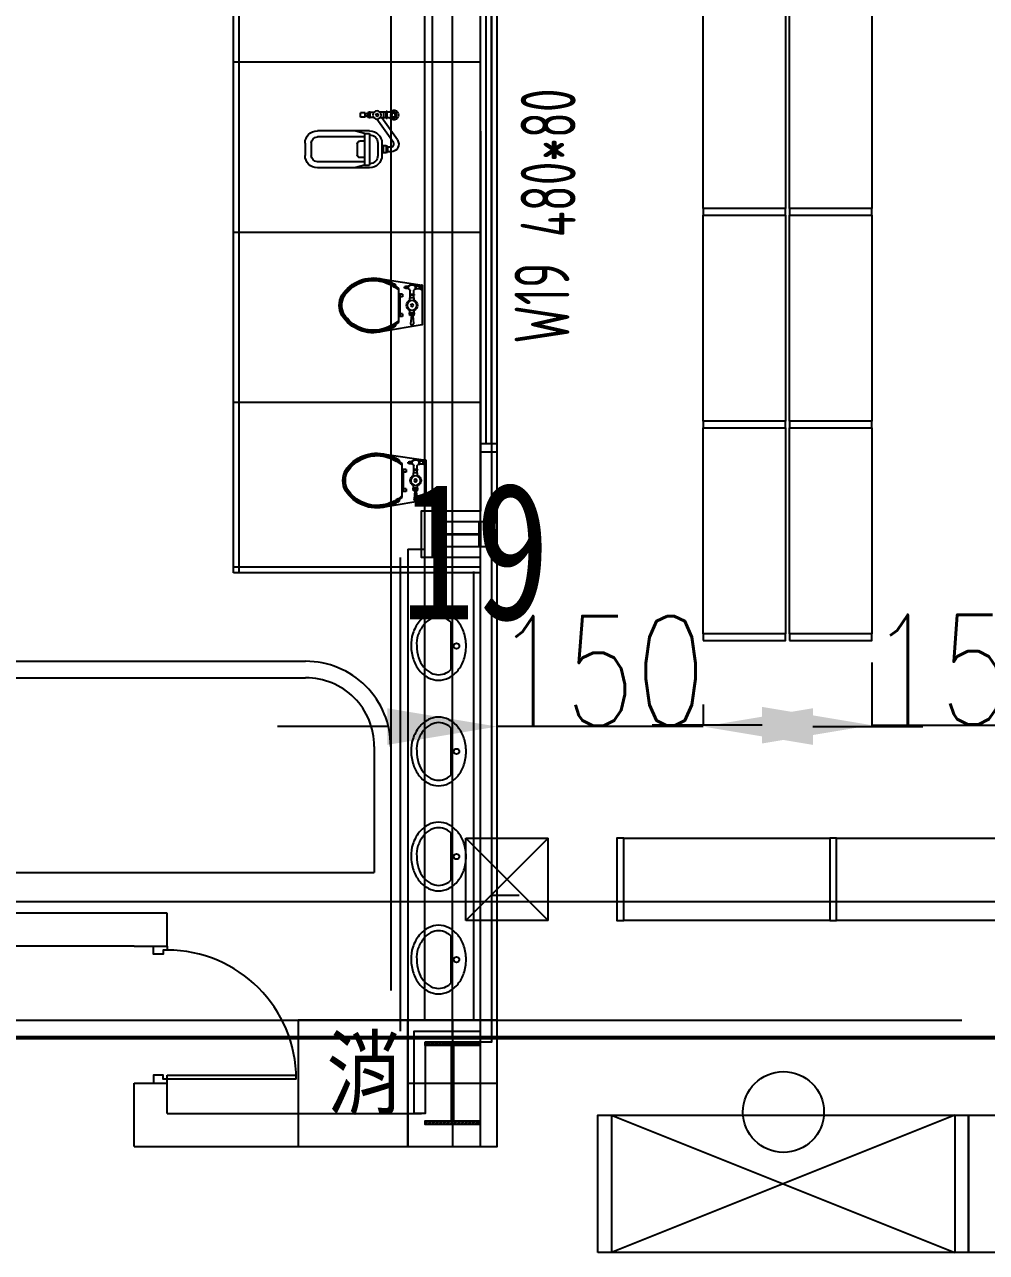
# Model space of a CAD drawing. Extents: x -40736 to 716455, y -65544 to 37405.
# Drawn here: x 353080 to 353780, y -33799 to -32904 of the extents above; entities that cross this region are included whole.
import ezdxf

# ---------------------------------------------------------------- set-up
doc = ezdxf.new("R2010")
doc.units = 0
doc.header["$LTSCALE"] = 600
doc.header["$MEASUREMENT"] = 0
doc.layers.get('0').update_dxf_attribs({"linetype": 'CONTINUOUS'})
doc.layers.get('DEFPOINTS').update_dxf_attribs({"linetype": 'CONTINUOUS'})
for name, color, linetype in [('0-PCS-B2', 7, 'CONTINUOUS'), ('1', 1, 'CONTINUOUS'), ('C2', 2, 'CONTINUOUS'), ('C3', 3, 'CONTINUOUS'), ('C6', 6, 'CONTINUOUS'), ('C7', 7, 'CONTINUOUS'), ('COLUMN', 1, 'CONTINUOUS'), ('DE-DOOR', 5, 'CONTINUOUS'), ('DOOR', 7, 'CONTINUOUS'), ('DTOILET', 4, 'CONTINUOUS'), ('F', 22, 'CONTINUOUS'), ('TOILET', 5, 'CONTINUOUS'), ('WALL', 2, 'CONTINUOUS'), ('WINDOW', 5, 'CONTINUOUS'), ('WINDOWP', 4, 'CONTINUOUS'), ('底圖', 253, 'CONTINUOUS'), ('消防箱', 121, 'CONTINUOUS')]:
    doc.layers.add(name, color=color, linetype=linetype)
doc.styles.add('asd', font='KAIU.TTF', dxfattribs={"width": 0.8})
doc.styles.add('CHINESET', font='ISOCP.SHX', dxfattribs={"width": 0.7, "bigfont": 'CHINESET.SHX'})
doc.styles.get("Standard").update_dxf_attribs({"font": 'txt.shx', "width": 0.75, "bigfont": 'chineset.shx'})
doc.dimstyles.new('a', dxfattribs={"dimtxt": 100, "dimasz": 100, "dimexe": 1.25, "dimexo": 20, "dimtad": 1, "dimdec": 0, "dimdsep": 46, "dimtxsty": 'Standard', "dimcen": 2.5, "dimclrd": 3, "dimclre": 3, "dimclrt": 1, "dimadec": 0, "dimazin": 0, "dimtfac": 1, "dimtdec": 0, "dimtmove": 0, "dimatfit": 3, "dimfxl": 1, "dimarcsym": 0})

# ---------------------------------------------------------------- blocks, each defined once
blk = doc.blocks.new('*X432')
at = {"layer": 'C6', "color": 0}
for p, q in [((11763.66, 29453.79), (11764.45, 29454.57)), ((11763.66, 29452.9), (11765.34, 29454.57)), ((11764.6, 29452.07), (11767.1, 29454.57)), ((11765.49, 29452.07), (11767.99, 29454.57)), ((11767.25, 29452.07), (11769.75, 29454.57)), ((11768.14, 29452.07), (11770.64, 29454.57)), ((11769.91, 29452.07), (11772.41, 29454.57)), ((11770.79, 29452.07), (11773.29, 29454.57)), ((11772.56, 29452.07), (11775.06, 29454.57)), ((11773.44, 29452.07), (11775.94, 29454.57)), ((11775.21, 29452.07), (11777.71, 29454.57)), ((11776.09, 29452.07), (11778.59, 29454.57)), ((11777.86, 29452.07), (11780.36, 29454.57)), ((11778.75, 29452.07), (11781.25, 29454.57)), ((11780.51, 29452.07), (11783.01, 29454.57)), ((11781.4, 29452.07), (11783.9, 29454.57)), ((11782.86, 29451.77), (11785.66, 29454.57)), ((11782.86, 29450.89), (11786.55, 29454.57)), ((11782.86, 29449.12), (11784.46, 29450.72)), ((11782.86, 29448.24), (11784.46, 29449.84)), ((11782.86, 29446.47), (11784.46, 29448.07)), ((11782.86, 29445.59), (11784.46, 29447.19)), ((11785.82, 29452.07), (11788.32, 29454.57)), ((11786.7, 29452.07), (11789.2, 29454.57)), ((11788.47, 29452.07), (11790.97, 29454.57)), ((11789.35, 29452.07), (11791.85, 29454.57)), ((11791.12, 29452.07), (11793.62, 29454.57)), ((11792, 29452.07), (11794.5, 29454.57)), ((11793.77, 29452.07), (11796.27, 29454.57)), ((11794.66, 29452.07), (11797.16, 29454.57)), ((11796.42, 29452.07), (11798.92, 29454.57)), ((11797.31, 29452.07), (11799.81, 29454.57)), ((11799.07, 29452.07), (11801.57, 29454.57)), ((11799.96, 29452.07), (11802.46, 29454.57)), ((11801.73, 29452.07), (11803.66, 29454.01)), ((11802.61, 29452.07), (11803.66, 29453.13)), ((11782.86, 29443.82), (11784.46, 29445.42)), ((11782.86, 29442.93), (11784.46, 29444.53)), ((11782.86, 29441.17), (11784.46, 29442.77)), ((11782.86, 29440.28), (11784.46, 29441.88)), ((11782.86, 29438.51), (11784.46, 29440.11)), ((11782.86, 29437.63), (11784.46, 29439.23)), ((11782.86, 29435.86), (11784.46, 29437.46)), ((11782.86, 29434.98), (11784.46, 29436.58)), ((11782.86, 29433.21), (11784.46, 29434.81)), ((11782.86, 29432.33), (11784.46, 29433.93)), ((11782.86, 29430.56), (11784.46, 29432.16)), ((11782.86, 29429.68), (11784.46, 29431.28)), ((11782.86, 29427.91), (11784.46, 29429.51)), ((11782.86, 29427.02), (11784.46, 29428.62)), ((11782.86, 29425.26), (11784.46, 29426.86)), ((11782.86, 29424.37), (11784.46, 29425.97)), ((11782.86, 29422.6), (11784.46, 29424.2)), ((11782.86, 29421.72), (11784.46, 29423.32)), ((11782.86, 29419.95), (11784.46, 29421.55)), ((11782.86, 29419.07), (11784.46, 29420.67)), ((11782.86, 29417.3), (11784.46, 29418.9)), ((11782.86, 29416.42), (11784.46, 29418.02)), ((11782.86, 29414.65), (11784.46, 29416.25)), ((11782.86, 29413.77), (11784.46, 29415.37)), ((11782.86, 29412), (11784.46, 29413.6)), ((11782.86, 29411.11), (11784.46, 29412.71)), ((11782.86, 29409.35), (11784.46, 29410.95)), ((11782.86, 29408.46), (11784.46, 29410.06)), ((11782.86, 29406.69), (11784.46, 29408.29)), ((11782.86, 29405.81), (11784.46, 29407.41)), ((11782.86, 29404.04), (11784.46, 29405.64)), ((11782.86, 29403.16), (11784.46, 29404.76)), ((11782.86, 29401.39), (11784.46, 29402.99)), ((11782.86, 29400.51), (11784.46, 29402.11)), ((11763.66, 29395.45), (11765.29, 29397.07)), ((11763.67, 29394.57), (11766.17, 29397.07)), ((11765.44, 29394.57), (11767.94, 29397.07)), ((11766.32, 29394.57), (11768.82, 29397.07)), ((11768.09, 29394.57), (11770.59, 29397.07)), ((11768.97, 29394.57), (11771.47, 29397.07)), ((11770.74, 29394.57), (11773.24, 29397.07)), ((11771.63, 29394.57), (11774.13, 29397.07)), ((11773.39, 29394.57), (11775.89, 29397.07)), ((11774.28, 29394.57), (11776.78, 29397.07)), ((11776.05, 29394.57), (11778.55, 29397.07)), ((11776.93, 29394.57), (11779.43, 29397.07)), ((11778.7, 29394.57), (11781.2, 29397.07)), ((11779.58, 29394.57), (11782.08, 29397.07)), ((11781.35, 29394.57), (11784.46, 29397.69)), ((11782.23, 29394.57), (11784.73, 29397.07)), ((11782.86, 29398.74), (11784.46, 29400.34)), ((11782.86, 29397.86), (11784.46, 29399.46)), ((11784, 29394.57), (11786.5, 29397.07)), ((11784.88, 29394.57), (11787.38, 29397.07)), ((11786.65, 29394.57), (11789.15, 29397.07)), ((11787.54, 29394.57), (11790.04, 29397.07)), ((11789.3, 29394.57), (11791.8, 29397.07)), ((11790.19, 29394.57), (11792.69, 29397.07)), ((11791.96, 29394.57), (11794.46, 29397.07)), ((11792.84, 29394.57), (11795.34, 29397.07)), ((11794.61, 29394.57), (11797.11, 29397.07)), ((11795.49, 29394.57), (11797.99, 29397.07)), ((11797.26, 29394.57), (11799.76, 29397.07)), ((11798.14, 29394.57), (11800.64, 29397.07)), ((11799.91, 29394.57), (11802.41, 29397.07)), ((11800.79, 29394.57), (11803.29, 29397.07)), ((11802.56, 29394.57), (11803.66, 29395.67)), ((11803.45, 29394.57), (11803.66, 29394.79))]:
    blk.add_line(p, q, dxfattribs=at)
blk = doc.blocks.new('*X434')
at = {"layer": 'C6', "color": 0}
for p, q in [((11763.66, 29453.79), (11764.45, 29454.57)), ((11763.66, 29452.9), (11765.34, 29454.57)), ((11764.6, 29452.07), (11767.1, 29454.57)), ((11765.49, 29452.07), (11767.99, 29454.57)), ((11767.25, 29452.07), (11769.75, 29454.57)), ((11768.14, 29452.07), (11770.64, 29454.57)), ((11769.91, 29452.07), (11772.41, 29454.57)), ((11770.79, 29452.07), (11773.29, 29454.57)), ((11772.56, 29452.07), (11775.06, 29454.57)), ((11773.44, 29452.07), (11775.94, 29454.57)), ((11775.21, 29452.07), (11777.71, 29454.57)), ((11776.09, 29452.07), (11778.59, 29454.57)), ((11777.86, 29452.07), (11780.36, 29454.57)), ((11778.75, 29452.07), (11781.25, 29454.57)), ((11780.51, 29452.07), (11783.01, 29454.57)), ((11781.4, 29452.07), (11783.9, 29454.57)), ((11782.86, 29451.77), (11785.66, 29454.57)), ((11782.86, 29450.89), (11786.55, 29454.57)), ((11782.86, 29449.12), (11784.46, 29450.72)), ((11782.86, 29448.24), (11784.46, 29449.84)), ((11782.86, 29446.47), (11784.46, 29448.07)), ((11782.86, 29445.59), (11784.46, 29447.19)), ((11785.82, 29452.07), (11788.32, 29454.57)), ((11786.7, 29452.07), (11789.2, 29454.57)), ((11788.47, 29452.07), (11790.97, 29454.57)), ((11789.35, 29452.07), (11791.85, 29454.57)), ((11791.12, 29452.07), (11793.62, 29454.57)), ((11792, 29452.07), (11794.5, 29454.57)), ((11793.77, 29452.07), (11796.27, 29454.57)), ((11794.66, 29452.07), (11797.16, 29454.57)), ((11796.42, 29452.07), (11798.92, 29454.57)), ((11797.31, 29452.07), (11799.81, 29454.57)), ((11799.07, 29452.07), (11801.57, 29454.57)), ((11799.96, 29452.07), (11802.46, 29454.57)), ((11801.73, 29452.07), (11803.66, 29454.01)), ((11802.61, 29452.07), (11803.66, 29453.13)), ((11782.86, 29443.82), (11784.46, 29445.42)), ((11782.86, 29442.93), (11784.46, 29444.53)), ((11782.86, 29441.17), (11784.46, 29442.77)), ((11782.86, 29440.28), (11784.46, 29441.88)), ((11782.86, 29438.51), (11784.46, 29440.11)), ((11782.86, 29437.63), (11784.46, 29439.23)), ((11782.86, 29435.86), (11784.46, 29437.46)), ((11782.86, 29434.98), (11784.46, 29436.58)), ((11782.86, 29433.21), (11784.46, 29434.81)), ((11782.86, 29432.33), (11784.46, 29433.93)), ((11782.86, 29430.56), (11784.46, 29432.16)), ((11782.86, 29429.68), (11784.46, 29431.28)), ((11782.86, 29427.91), (11784.46, 29429.51)), ((11782.86, 29427.02), (11784.46, 29428.62)), ((11782.86, 29425.26), (11784.46, 29426.86)), ((11782.86, 29424.37), (11784.46, 29425.97)), ((11782.86, 29422.6), (11784.46, 29424.2)), ((11782.86, 29421.72), (11784.46, 29423.32)), ((11782.86, 29419.95), (11784.46, 29421.55)), ((11782.86, 29419.07), (11784.46, 29420.67)), ((11782.86, 29417.3), (11784.46, 29418.9)), ((11782.86, 29416.42), (11784.46, 29418.02)), ((11782.86, 29414.65), (11784.46, 29416.25)), ((11782.86, 29413.77), (11784.46, 29415.37)), ((11782.86, 29412), (11784.46, 29413.6)), ((11782.86, 29411.11), (11784.46, 29412.71)), ((11782.86, 29409.35), (11784.46, 29410.95)), ((11782.86, 29408.46), (11784.46, 29410.06)), ((11782.86, 29406.69), (11784.46, 29408.29)), ((11782.86, 29405.81), (11784.46, 29407.41)), ((11782.86, 29404.04), (11784.46, 29405.64)), ((11782.86, 29403.16), (11784.46, 29404.76)), ((11782.86, 29401.39), (11784.46, 29402.99)), ((11782.86, 29400.51), (11784.46, 29402.11)), ((11763.66, 29395.45), (11765.29, 29397.07)), ((11763.67, 29394.57), (11766.17, 29397.07)), ((11765.44, 29394.57), (11767.94, 29397.07)), ((11766.32, 29394.57), (11768.82, 29397.07)), ((11768.09, 29394.57), (11770.59, 29397.07)), ((11768.97, 29394.57), (11771.47, 29397.07)), ((11770.74, 29394.57), (11773.24, 29397.07)), ((11771.63, 29394.57), (11774.13, 29397.07)), ((11773.39, 29394.57), (11775.89, 29397.07)), ((11774.28, 29394.57), (11776.78, 29397.07)), ((11776.05, 29394.57), (11778.55, 29397.07)), ((11776.93, 29394.57), (11779.43, 29397.07)), ((11778.7, 29394.57), (11781.2, 29397.07)), ((11779.58, 29394.57), (11782.08, 29397.07)), ((11781.35, 29394.57), (11784.46, 29397.69)), ((11782.23, 29394.57), (11784.73, 29397.07)), ((11782.86, 29398.74), (11784.46, 29400.34)), ((11782.86, 29397.86), (11784.46, 29399.46)), ((11784, 29394.57), (11786.5, 29397.07)), ((11784.88, 29394.57), (11787.38, 29397.07)), ((11786.65, 29394.57), (11789.15, 29397.07)), ((11787.54, 29394.57), (11790.04, 29397.07)), ((11789.3, 29394.57), (11791.8, 29397.07)), ((11790.19, 29394.57), (11792.69, 29397.07)), ((11791.96, 29394.57), (11794.46, 29397.07)), ((11792.84, 29394.57), (11795.34, 29397.07)), ((11794.61, 29394.57), (11797.11, 29397.07)), ((11795.49, 29394.57), (11797.99, 29397.07)), ((11797.26, 29394.57), (11799.76, 29397.07)), ((11798.14, 29394.57), (11800.64, 29397.07)), ((11799.91, 29394.57), (11802.41, 29397.07)), ((11800.79, 29394.57), (11803.29, 29397.07)), ((11802.56, 29394.57), (11803.66, 29395.67)), ((11803.45, 29394.57), (11803.66, 29394.79))]:
    blk.add_line(p, q, dxfattribs=at)
blk = doc.blocks.new('*U436')
at = {"layer": 'DE-DOOR', "linetype": 'Continuous'}
for points in [[(-50, 12), (-47, 12), (-47, 9), (-44, 9), (-44, 2), (-50, 2)], [(50, 12), (47, 12), (47, 9), (44, 9), (44, 2), (50, 2)]]:
    blk.add_lwpolyline(points, close=True, dxfattribs=at)
at = {"layer": 'DOOR', "linetype": 'Continuous'}
for p, q in [((44, 12), (44, 106)), ((47, 106), (47, 12)), ((47, 12), (44, 12))]:
    blk.add_line(p, q, dxfattribs=at)
blk.add_arc((47, 12), 94, 90, 180, dxfattribs=at)
at = {"layer": 'WALL', "linetype": 'Continuous'}
for p, q in [((-50, -12), (-50, 12)), ((50, -12), (50, 12))]:
    blk.add_line(p, q, dxfattribs=at)
blk = doc.blocks.new('T004-A', base_point=(2152.11, 2934.19))
at = {"layer": 'DTOILET'}
for p, q in [((2160.31, 2925.19), (2164.27, 2925.19)), ((2160.31, 2921.19), (2164.27, 2921.19)), ((2164.27, 2920.69), (2164.27, 2925.69)), ((2164.27, 2925.69), (2165.07, 2925.69)), ((2164.27, 2920.69), (2165.07, 2920.69)), ((2165.07, 2920.69), (2165.07, 2925.69)), ((2165.07, 2925.19), (2169.44, 2925.19)), ((2165.07, 2921.19), (2169.44, 2921.19)), ((2166.67, 2921.19), (2166.67, 2925.19)), ((2174.11, 2924.94), (2176.67, 2924.94)), ((2174.11, 2921.44), (2176.67, 2921.44)), ((2176.67, 2921.19), (2176.67, 2925.19)), ((2176.67, 2925.19), (2177.47, 2925.19)), ((2176.67, 2921.19), (2177.47, 2921.19)), ((2177.47, 2921.19), (2177.47, 2925.19)), ((2177.47, 2924.94), (2178.27, 2924.94)), ((2177.47, 2921.44), (2178.27, 2921.44)), ((2178.27, 2921.44), (2178.27, 2924.94)), ((2178.27, 2924.09), (2180.27, 2924.09)), ((2178.27, 2922.29), (2180.27, 2922.29)), ((2180.27, 2921.69), (2180.27, 2924.69)), ((2180.27, 2924.69), (2183.77, 2924.69)), ((2180.27, 2921.69), (2183.77, 2921.69)), ((2183.77, 2921.69), (2183.77, 2924.69)), ((2164.11, 2900.44), (2164.11, 2895.94)), ((2164.11, 2900.44), (2165.11, 2900.44)), ((2165.11, 2900.69), (2165.11, 2895.69)), ((2165.11, 2900.69), (2167.11, 2900.69)), ((2167.11, 2900.69), (2167.11, 2895.69)), ((2167.11, 2900.44), (2168.11, 2900.44)), ((2171.11, 2902.69), (2171.11, 2893.69)), ((2180.91, 2907.19), (2215.11, 2907.19)), ((2180.91, 2904.19), (2184.11, 2904.19)), ((2186.11, 2902.19), (2186.11, 2894.19)), ((2219.61, 2902.69), (2219.61, 2893.69)), ((2161.37, 2896.44), (2164.11, 2896.44)), ((2164.11, 2895.94), (2165.11, 2895.94)), ((2165.11, 2895.69), (2167.11, 2895.69)), ((2167.11, 2895.94), (2168.11, 2895.94)), ((2180.91, 2892.19), (2184.11, 2892.19)), ((2180.91, 2889.19), (2215.11, 2889.19))]:
    blk.add_line(p, q, dxfattribs=at)
blk.add_lwpolyline([(2156.87, 2905.09), (2168.14, 2921.19)], dxfattribs=at)
blk.add_lwpolyline([(2164.11, 2899.94), (2161.37, 2899.94, -0.606815), (2159.73, 2903.09), (2171.71, 2920.19)], format="xyb", dxfattribs=at)
for centre, radius in [((2171.67, 2923.19), 3), ((2159.67, 2923.19), 2.1), ((2159.67, 2923.19), 1.35), ((2171.67, 2923.19), 1)]:
    blk.add_circle(centre, radius, dxfattribs=at)
for centre, radius, start, end in [((2159.67, 2923.19), 3.6, 33.74899, 326.25101), ((2177.11, 2902.69), 6, 90, 180), ((2161.37, 2901.94), 5.5, 145, 270), ((2184.11, 2902.19), 2, 0, 90), ((2215.11, 2902.69), 4.5, 0, 90), ((2177.11, 2893.69), 6, 180, 270), ((2184.11, 2894.19), 2, 270, 0), ((2215.11, 2893.69), 4.5, 270, 0)]:
    blk.add_arc(centre, radius, start, end, dxfattribs=at)
at = {"layer": 'TOILET'}
for p, q in [((2177.11, 2911.69), (2215.11, 2911.69)), ((2177.11, 2909.72), (2177.11, 2886.65)), ((2180.91, 2909.72), (2177.11, 2909.72)), ((2180.91, 2909.72), (2188.11, 2911.69)), ((2180.91, 2909.72), (2180.91, 2886.65)), ((2168.11, 2902.69), (2168.11, 2893.69)), ((2224.11, 2902.69), (2224.11, 2893.69)), ((2180.91, 2886.65), (2177.11, 2886.65)), ((2177.11, 2884.69), (2215.11, 2884.69)), ((2180.91, 2886.65), (2188.11, 2884.69))]:
    blk.add_line(p, q, dxfattribs=at)
for centre, start, end in [((2177.11, 2902.69), 90, 180), ((2215.11, 2902.69), 0, 90), ((2177.11, 2893.69), 180, 270), ((2215.11, 2893.69), 270, 0)]:
    blk.add_arc(centre, 9, start, end, dxfattribs=at)
blk = doc.blocks.new('T006-A', base_point=(2426.92, 2284.86))
at = {"layer": 'DTOILET', "linetype": 'Continuous'}
for p in [(2426.92, 2313.87), (2428.92, 2313.12)]:
    blk.add_line(p, (2427.42, 2313.87), dxfattribs=at)
at = {"layer": 'DTOILET'}
for p, q in [((2426.92, 2310.37), (2427.42, 2310.37)), ((2427.42, 2310.37), (2427.42, 2313.87)), ((2427.42, 2310.37), (2428.92, 2311.12)), ((2428.92, 2311.12), (2428.92, 2313.12)), ((2428.92, 2313.12), (2431.42, 2313.12)), ((2428.92, 2311.12), (2431.42, 2311.12)), ((2431.42, 2310.87), (2431.42, 2313.37)), ((2431.42, 2313.37), (2431.92, 2313.37)), ((2431.42, 2310.87), (2431.92, 2310.87)), ((2431.92, 2310.87), (2431.92, 2313.37)), ((2433.17, 2307.12), (2433.17, 2310.01)), ((2435.67, 2307.12), (2435.67, 2310.01)), ((2436.92, 2311.12), (2436.92, 2313.12)), ((2436.92, 2313.12), (2437.17, 2313.12)), ((2436.92, 2311.12), (2437.17, 2311.12)), ((2437.17, 2311.12), (2437.17, 2313.12)), ((2437.17, 2312.87), (2439.17, 2312.87)), ((2437.17, 2311.37), (2439.17, 2311.37)), ((2438.17, 2311.37), (2438.17, 2312.87)), ((2439.17, 2311.37), (2439.17, 2312.87)), ((2439.17, 2312.62), (2439.92, 2312.62)), ((2439.17, 2311.62), (2439.92, 2311.62)), ((2439.92, 2311.62), (2439.92, 2312.62)), ((2446.39, 2314.07), (2446.39, 2312.98)), ((2432.92, 2307.12), (2435.92, 2307.12)), ((2432.92, 2307.12), (2432.92, 2306.62)), ((2432.92, 2306.62), (2435.92, 2306.62)), ((2432.92, 2304.62), (2435.92, 2304.62)), ((2432.92, 2302.28), (2432.92, 2304.62)), ((2433.17, 2304.62), (2433.17, 2306.62)), ((2435.67, 2304.62), (2435.67, 2306.62)), ((2435.92, 2307.12), (2435.92, 2306.62)), ((2435.92, 2302.28), (2435.92, 2304.62)), ((2441.39, 2307.22), (2444.39, 2307.22)), ((2441.39, 2307.22), (2441.39, 2305.22)), ((2441.39, 2305.22), (2443.39, 2305.22)), ((2443.39, 2307.22), (2443.39, 2291.02)), ((2432.67, 2293.62), (2436.17, 2293.62)), ((2432.67, 2292.62), (2432.67, 2293.62)), ((2432.67, 2292.62), (2436.17, 2292.62)), ((2432.92, 2293.62), (2432.92, 2295.95)), ((2432.92, 2291.62), (2432.92, 2292.62)), ((2432.92, 2291.62), (2435.92, 2291.62)), ((2433.92, 2291.62), (2433.42, 2285.62)), ((2434.92, 2291.62), (2435.42, 2285.62)), ((2435.92, 2293.62), (2435.92, 2295.95)), ((2435.92, 2291.62), (2435.92, 2292.62)), ((2436.17, 2292.62), (2436.17, 2293.62)), ((2441.39, 2293.02), (2441.39, 2291.02)), ((2441.39, 2293.02), (2443.39, 2293.02)), ((2441.39, 2291.02), (2444.39, 2291.02)), ((2446.39, 2285.25), (2446.39, 2284.16))]:
    blk.add_line(p, q, dxfattribs=at)
at = {"layer": 'DTOILET', "linetype": 'Continuous'}
blk.add_lwpolyline([(2444.39, 2286.71, 0.104977), (2456.17, 2280.87, 0.324085), (2484.76, 2292.23, 0.249983), (2484.73, 2306.06, 0.325612), (2455.95, 2317.3, 0.103231), (2444.39, 2311.52)], format="xyb", close=True, dxfattribs=at)
blk.add_lwpolyline([(2444.39, 2287.89, 0.110966), (2456.39, 2281.76, 0.32368), (2483.98, 2292.69, 0.248631), (2483.94, 2305.6, 0.325225), (2456.19, 2316.42, 0.109222), (2444.39, 2310.34, 2.769084)], format="xyb", dxfattribs=at)
at = {"layer": 'DTOILET'}
for radius in [3.5, 1]:
    blk.add_circle((2434.42, 2299.12), radius, dxfattribs=at)
at = {"layer": 'DTOILET', "linetype": 'Continuous'}
for centre, start, end in [((2464.03, 2286.7), 104.77853, 122.79997), ((2464.03, 2311.53), 237.20003, 255.61735)]:
    blk.add_arc(centre, 32.56, start, end, dxfattribs=at)
at = {"layer": 'DTOILET'}
for centre, radius, start, end in [((2434.42, 2310.49), 3.63, 46.39718, 133.60282), ((2434.42, 2313.74), 3.63, 226.39718, 244.89728), ((2432.67, 2310.01), 0.5, 0, 64.89728), ((2436.17, 2310.01), 0.5, 115.10272, 180), ((2434.42, 2313.74), 3.63, 295.10272, 313.60282), ((2434.42, 2299.12), 4, 112.02431, 247.97569), ((2434.42, 2299.12), 4, 292.02431, 67.97569), ((2434.42, 2285.62), 1, 180, 0)]:
    blk.add_arc(centre, radius, start, end, dxfattribs=at)
at = {"layer": 'TOILET'}
blk.add_lwpolyline([(2485.53, 2306.49, 0.324869), (2455.72, 2318.18), (2426.92, 2313.87), (2426.92, 2284.86), (2455.94, 2279.99, 0.32479), (2485.53, 2291.74, 0.251384)], format="xyb", close=True, dxfattribs=at)
blk = doc.blocks.new('*X435')
at = {"layer": 'C6', "color": 0}
for p, q in [((12380.09, 69469.67), (12381.19, 69470.77)), ((12381.86, 69469.67), (12382.96, 69470.77)), ((12385.4, 69469.67), (12386.5, 69470.77)), ((12387.17, 69469.67), (12388.27, 69470.77)), ((12388.42, 69467.38), (12389.12, 69468.08)), ((12390.7, 69469.67), (12391.8, 69470.77)), ((12392.47, 69469.67), (12393.57, 69470.77)), ((12396, 69469.67), (12397.1, 69470.77)), ((12388.42, 69465.62), (12389.12, 69466.32)), ((12388.42, 69462.08), (12389.12, 69462.78)), ((12388.42, 69460.31), (12389.12, 69461.01)), ((12388.42, 69456.78), (12389.12, 69457.48)), ((12388.42, 69455.01), (12389.12, 69455.71)), ((12388.42, 69451.47), (12389.12, 69452.17)), ((12388.42, 69449.71), (12389.12, 69450.41)), ((12388.42, 69446.17), (12389.12, 69446.87)), ((12388.42, 69444.4), (12389.12, 69445.1)), ((12388.42, 69440.87), (12389.12, 69441.57)), ((12379.78, 69435.77), (12380.88, 69436.87)), ((12383.32, 69435.77), (12384.42, 69436.87)), ((12385.08, 69435.77), (12386.18, 69436.87)), ((12388.42, 69439.1), (12389.12, 69439.8)), ((12388.62, 69435.77), (12389.72, 69436.87)), ((12390.39, 69435.77), (12391.49, 69436.87)), ((12393.92, 69435.77), (12395.02, 69436.87)), ((12395.69, 69435.77), (12396.79, 69436.87))]:
    blk.add_line(p, q, dxfattribs=at)
blk = doc.blocks.new('*U440')
at = {"layer": 'F', "linetype": 'Continuous'}
for p, q in [((-6, 240), (6, 240)), ((-6, -240), (6, -240))]:
    blk.add_line(p, q, dxfattribs=at)
at = {"layer": 'WINDOW', "linetype": 'Continuous'}
for p, q in [((6, 234), (-6, 234)), ((-2, -234), (-2, 234)), ((2, -234), (2, 234)), ((6, -234), (-6, -234))]:
    blk.add_line(p, q, dxfattribs=at)
at = {"layer": 'WINDOWP', "linetype": 'Continuous'}
for p, q in [((-6, -240), (-6, 240)), ((6, -240), (6, 240))]:
    blk.add_line(p, q, dxfattribs=at)
blk = doc.blocks.new('*U441')
at = {"layer": 'C7', "linetype": 'Continuous'}
blk.add_line((-6, -450), (6, -450), dxfattribs=at)
at = {"layer": 'DOOR', "linetype": 'Continuous'}
for p, q in [((6, 456), (6, -456)), ((12, -456), (12, 456)), ((6, -456), (12, -456))]:
    blk.add_line(p, q, dxfattribs=at)
blk = doc.blocks.new('A$C4F246E42')
at = {"linetype": 'Continuous'}
for p, q in [((-10000, 920), (0, 920)), ((0, 920), (0, 0)), ((0, 920), (3710, 920)), ((-10000, 800), (0, 800)), ((0, 800), (3710, 800)), ((-325, 460), (325, 460))]:
    blk.add_line(p, q, dxfattribs=at)
blk.add_lwpolyline([(-325, 0), (325, 0), (325, 920), (-325, 920)], close=True)
blk.add_lwpolyline([(-200, 760), (200, 760), (200, 735), (8, 735), (8, 185), (200, 185), (200, 160), (-200, 160), (-200, 185), (-8, 185), (-8, 735), (-200, 735), (-200, 760)])
at = {"layer": 'C2', "linetype": 'Continuous'}
for p, q in [((-325, 920), (325, 920)), ((0, 920), (3710, 920)), ((-325, 800), (0, 800)), ((0, 800), (3710, 800)), ((0, 800), (325, 800)), ((3710, 800), (17775, 800))]:
    blk.add_line(p, q, dxfattribs=at)
at = {"layer": 'C6', "linetype": 'Continuous'}
blk.add_lwpolyline([(205, 4550), (205, 4370), (194, 4370), (194, 4456.5), (-134, 4456.5), (-134, 4370), (-145, 4370), (-145, 4550), (-134, 4550), (-134, 4463.5), (194, 4463.5), (194, 4550), (205, 4550)], dxfattribs=at)
at = {"layer": 'C6'}
blk.add_lwpolyline([(-200, 760), (200, 760), (200, 735), (8, 735), (8, 185), (200, 185), (200, 160), (-200, 160), (-200, 185), (-8, 185), (-8, 735), (-200, 735), (-200, 760)], dxfattribs=at)
at = {"layer": 'C7', "linetype": 'Continuous'}
for p, q in [((-1595, 4179.8), (-1595, 10460)), ((-1555, 4179.8), (-1555, 10460)), ((205, 7899.8), (-1595, 7899.8)), ((205, 6659.8), (-1595, 6659.8)), ((205, 5419.8), (-1595, 5419.8)), ((205, 4219.8), (-1595, 4219.8)), ((205, 4179.8), (-1595, 4179.8)), ((0, 920), (0, 0)), ((-325, 460), (325, 460))]:
    blk.add_line(p, q, dxfattribs=at)
at = {"layer": 'COLUMN'}
blk.add_lwpolyline([(-325, 0), (325, 0), (325, 920), (-325, 920)], close=True, dxfattribs=at)
at = {"layer": 'F', "linetype": 'Continuous'}
blk.add_lwpolyline([(285, 10249.6), (285.2, 4550), (-145, 4550), (-145, 4370), (285, 4370), (285, 3627), (285, 3627), (285, 3023), (285, 3023), (285, 760), (-200, 760), (-200, 240), (-280, 240), (-280, 840), (205, 840), (205, 2943), (205, 2943), (205, 3707), (205, 3707), (205, 4290), (-224.9, 4290), (-225.1, 4630), (205.2, 4630), (205, 10169.6)], dxfattribs=at)
at = {"layer": 'TOILET'}
for p, q in [((-382, 4292), (-382, 840)), ((155, 920), (155, 4188.4)), ((-11, 3819.4, 0.1), (-11, 3473.5, 0.1)), ((-11, 3050.5, 0.1), (-11, 2704.5, 0.1)), ((-11, 2284.6, 0.1), (-11, 1938.6, 0.1)), ((-11, 1533.8, 0.1), (-11, 1187.8, 0.1))]:
    blk.add_line(p, q, dxfattribs=at)
at = {"layer": 'TOILET', "elevation": 0.1}
for points in [[(-101, 3896.4, 0.120011), (-175.2, 3878.4, 0.104957), (-242.5, 3823.2, 0.088923), (-289.5, 3736.6, 0.096535), (-301, 3646.4, 0.080167), (-285.2, 3548.4, 0.088923), (-242.5, 3469.7, 0.104957), (-175.2, 3414.5, 0.120011), (-101, 3396.4, 0.120011), (-26.9, 3414.5, 0.104957), (40.4, 3469.7, 0.088923), (83.1, 3548.4, 0.080167), (99, 3646.4, 0.080167), (83.1, 3744.4, 0.088923), (40.4, 3823.2, 0.104957), (-26.9, 3878.4, 0.120011)], [(-101, 3127.5, 0.120011), (-175.2, 3109.4, 0.104957), (-242.5, 3054.3, 0.088923), (-289.5, 2967.6, 0.096535), (-301, 2877.5, 0.080167), (-285.2, 2779.5, 0.088923), (-242.5, 2700.7, 0.104957), (-175.2, 2645.5, 0.120011), (-101, 2627.5, 0.120011), (-26.9, 2645.5, 0.104957), (40.4, 2700.7, 0.088923), (83.1, 2779.5, 0.080167), (99, 2877.5, 0.080167), (83.1, 2975.5, 0.088923), (40.4, 3054.3, 0.104957), (-26.9, 3109.4, 0.120011)], [(-101, 2361.6, 0.120011), (-175.2, 2343.5, 0.104957), (-242.5, 2288.4, 0.088923), (-289.5, 2201.8, 0.096535), (-301, 2111.6, 0.080167), (-285.2, 2013.6, 0.088923), (-242.5, 1934.8, 0.104957), (-175.2, 1879.7, 0.120011), (-101, 1861.6, 0.120011), (-26.9, 1879.7, 0.104957), (40.4, 1934.8, 0.088923), (83.1, 2013.6, 0.080167), (99, 2111.6, 0.080167), (83.1, 2209.6, 0.088923), (40.4, 2288.4, 0.104957), (-26.9, 2343.5, 0.120011)], [(-101, 1610.8, 0.120011), (-175.2, 1592.7, 0.104957), (-242.5, 1537.6, 0.088923), (-289.5, 1451, 0.096535), (-301, 1360.8, 0.080167), (-285.2, 1262.8, 0.088923), (-242.5, 1184, 0.104957), (-175.2, 1128.8, 0.120011), (-101, 1110.8, 0.120011), (-26.9, 1128.8, 0.104957), (40.4, 1184, 0.088923), (83.1, 1262.8, 0.080167), (99, 1360.8, 0.080167), (83.1, 1458.8, 0.088923), (40.4, 1537.6, 0.104957), (-26.9, 1592.7, 0.120011)]]:
    blk.add_lwpolyline(points, format="xyb", close=True, dxfattribs=at)
for points in [[(-101, 3856.4, 0.120011), (-156.8, 3842.9, 0.104957), (-211.2, 3798.2, 0.088923), (-251.5, 3724, 0.098176), (-261, 3647.8, 0.081385), (-247.3, 3561, 0.088923), (-211.2, 3494.7, 0.104957), (-156.8, 3450, 0.120011), (-101, 3436.4, 0.120011), (-45.3, 3450, 0.061428), (-11, 3473.5, 0.088923)], [(-11, 3819.4, 0.061428), (-45.3, 3842.9, 0.120011), (-101, 3856.4, 0.120011)], [(-101, 3087.5, 0.120011), (-156.8, 3073.9, 0.104957), (-211.2, 3029.3, 0.088923), (-251.5, 2955.1, 0.098176), (-261, 2878.8, 0.081385), (-247.3, 2792.1, 0.088923), (-211.2, 2725.7, 0.104957), (-156.8, 2681.1, 0.120011), (-101, 2667.5, 0.120011), (-45.3, 2681.1, 0.061428), (-11, 2704.5, 0.088923)], [(-11, 3050.5, 0.061428), (-45.3, 3073.9, 0.120011), (-101, 3087.5, 0.120011)], [(-101, 2321.6, 0.120011), (-156.8, 2308, 0.104957), (-211.2, 2263.4, 0.088923), (-251.5, 2189.2, 0.098176), (-261, 2112.9, 0.081385), (-247.3, 2026.2, 0.088923), (-211.2, 1959.8, 0.104957), (-156.8, 1915.2, 0.120011), (-101, 1901.6, 0.120011), (-45.3, 1915.2, 0.061428), (-11, 1938.6, 0.088923)], [(-11, 2284.6, 0.061428), (-45.3, 2308, 0.120011), (-101, 2321.6, 0.120011)], [(-101, 1570.8, 0.120011), (-156.8, 1557.2, 0.104957), (-211.2, 1512.6, 0.088923), (-251.5, 1438.4, 0.098176), (-261, 1362.1, 0.081385), (-247.3, 1275.4, 0.088923), (-211.2, 1209, 0.104957), (-156.8, 1164.4, 0.120011), (-101, 1150.8, 0.120011), (-45.3, 1164.4, 0.061428), (-11, 1187.8, 0.088923)], [(-11, 1533.8, 0.061428), (-45.3, 1557.2, 0.120011), (-101, 1570.8, 0.120011)]]:
    blk.add_lwpolyline(points, format="xyb", dxfattribs=at)
at = {"layer": 'TOILET'}
for centre in [(29, 3646.4, 0.1), (29, 2877.5, 0.1), (29, 2111.6, 0.1), (29, 1360.8, 0.1)]:
    blk.add_circle(centre, 20, dxfattribs=at)
at = {"layer": 'WALL', "linetype": 'Continuous'}
for p, q in [((205, 0), (205, 10550)), ((325, 0), (325, 10550)), ((-325, 4352.5), (-325, 920)), ((-205, 4352.5), (-205, 920)), ((-2078.5, 1699.8), (-7238.5, 1699.8)), ((-2078.5, 1459.8), (-2078.5, 1699.8)), ((-2318.5, 1459.8), (-4880, 1459.8)), ((-2318.5, 0), (-2318.5, 459.8)), ((-2078.5, 240), (-2078.5, 459.8)), ((-2078.5, 240), (-225, 240)), ((-2318.5, 0), (325, 0))]:
    blk.add_line(p, q, dxfattribs=at)
at = {"xscale": 10, "yscale": 10, "zscale": 10}
blk.add_blockref('*X432', (-117836.6, -293785.7), dxfattribs=at)
at = {"layer": 'C6', "xscale": 10, "yscale": 10, "zscale": 10, "rotation": 270.0000000016675}
blk.add_blockref('*X435', (-694502.7, 128347.7), dxfattribs=at)
at = {"layer": 'C6', "xscale": 10, "yscale": 10, "zscale": 10}
blk.add_blockref('*X434', (-117836.6, -293785.7), dxfattribs=at)
at = {"layer": 'DOOR', "linetype": 'Continuous', "xscale": 10, "yscale": 10, "zscale": 10}
blk.add_blockref('*U441', (-265, 8852.5), dxfattribs=at)
at = {"layer": 'DOOR', "linetype": 'Continuous', "xscale": 10, "yscale": 10, "zscale": 10, "rotation": 270.0000000016675}
blk.add_blockref('*U436', (-2198.5, 959.8), dxfattribs=at)
at = {"layer": 'TOILET', "linetype": 'Continuous', "xscale": -10, "yscale": 10, "zscale": 10}
for name, p in [('T004-A', (-354.2, 7625.2)), ('T006-A', (-219.9, 5985.6)), ('T006-A', (-193.9, 4709))]:
    blk.add_blockref(name, p, dxfattribs=at)
at = {"layer": 'WINDOW', "linetype": 'Continuous', "xscale": 10, "yscale": 10, "zscale": 10}
blk.add_blockref('*U440', (265, 7460), dxfattribs=at)
at = {"layer": 'C3', "linetype": 'Continuous', "style": 'CHINESET', "width": 0.7}
for s, p in [('480*80', (897.1, 6624.3)), ('W19', (851.5, 5848.7))]:
    blk.add_text(s, height=400, rotation=90, dxfattribs=at).set_placement(p)
blk = doc.blocks.new('A$C40B60668')
at = {"layer": '消防箱'}
for p, q in [((0, 92), (0, 0)), ((80, 92), (0, 92)), ((80, 0), (80, 92)), ((80, 0), (80, 92)), ((0, 0), (80, 0))]:
    blk.add_line(p, q, dxfattribs=at)
at = {"layer": '消防箱', "insert": (20.85, 78.36), "char_height": 50, "attachment_point": 1, "style": 'asd'}
blk.add_mtext_dynamic_manual_height_columns('消', width=33.5961, gutter_width=500, heights=[0], dxfattribs=at)
blk = doc.blocks.new('*D648')
at = {"color": 3, "lineweight": -2}
for p, q in [((353696.79, -33369.3), (353696.79, -33415.92)), ((353846.79, -33369.3), (353846.79, -33415.92)), ((353616.79, -33414.92), (353536.79, -33414.92)), ((353696.79, -33414.92), (353846.79, -33414.92)), ((353926.79, -33414.92), (354006.79, -33414.92))]:
    blk.add_line(p, q, dxfattribs=at)
at = {"color": 3}
for points in [[(353616.79, -33401.58), (353616.79, -33428.25), (353696.79, -33414.92)], [(353926.79, -33401.58), (353926.79, -33428.25), (353846.79, -33414.92)]]:
    blk.add_solid(points, dxfattribs=at)
at = {"layer": 'DEFPOINTS', "color": 0}
for p in [(353696.79, -33353.3), (353846.79, -33353.3), (353846.79, -33414.92)]:
    blk.add_point(p, dxfattribs=at)
at = {"color": 1, "insert": (353771.79, -33374.42), "char_height": 80, "attachment_point": 5}
blk.add_mtext('150', dxfattribs=at)
blk = doc.blocks.new('*D652')
at = {"color": 3, "lineweight": -2}
for p, q in [((353573.79, -33399.92), (353573.79, -33414.92)), ((353343.79, -33415.92), (353263.79, -33415.92)), ((353423.79, -33481.32), (353423.79, -33414.92)), ((353573.79, -33415.92), (353423.79, -33415.92)), ((353653.79, -33415.92), (353733.79, -33415.92))]:
    blk.add_line(p, q, dxfattribs=at)
at = {"color": 3}
for points in [[(353343.79, -33402.58), (353343.79, -33429.25), (353423.79, -33415.92)], [(353653.79, -33402.58), (353653.79, -33429.25), (353573.79, -33415.92)]]:
    blk.add_solid(points, dxfattribs=at)
at = {"layer": 'DEFPOINTS', "color": 0}
for p in [(353423.79, -33415.92), (353573.79, -33415.92), (353423.79, -33497.32)]:
    blk.add_point(p, dxfattribs=at)
at = {"color": 1, "insert": (353498.79, -33375.42), "char_height": 80, "attachment_point": 5}
blk.add_mtext('150', dxfattribs=at)

msp = doc.modelspace()

# ---------------------------------------------------------------- linework, layer by layer
at = {"linetype": 'Continuous'}
msp.add_line((353358.78957, -33675.79681), (353423.78957, -33675.79681), dxfattribs=at)
for p, q in [((353507.14828, -33699.11188), (353757.14828, -33799.11188)), ((353757.14828, -33699.11188), (353507.14828, -33799.11188))]:
    msp.add_line(p, q)
for points in [[(353573.78957, -32888.29681), (353633.78957, -32888.29681), (353633.78957, -33038.29681), (353573.78957, -33038.29681)], [(353636.78957, -32888.29681), (353696.78957, -32888.29681), (353696.78957, -33038.29681), (353636.78957, -33038.29681)], [(353573.78957, -33043.29681), (353633.78957, -33043.29681), (353633.78957, -33038.29681), (353573.78957, -33038.29681)], [(353636.78957, -33043.29681), (353696.78957, -33043.29681), (353696.78957, -33038.29681), (353636.78957, -33038.29681)], [(353573.78957, -33043.29681), (353633.78957, -33043.29681), (353633.78957, -33193.29681), (353573.78957, -33193.29681)], [(353636.78957, -33043.29681), (353696.78957, -33043.29681), (353696.78957, -33193.29681), (353636.78957, -33193.29681)], [(353573.78957, -33198.29681), (353633.78957, -33198.29681), (353633.78957, -33193.29681), (353573.78957, -33193.29681)], [(353636.78957, -33198.29681), (353696.78957, -33198.29681), (353696.78957, -33193.29681), (353636.78957, -33193.29681)], [(353573.78957, -33198.29681), (353633.78957, -33198.29681), (353633.78957, -33348.29681), (353573.78957, -33348.29681)], [(353636.78957, -33198.29681), (353696.78957, -33198.29681), (353696.78957, -33348.29681), (353636.78957, -33348.29681)], [(353573.78957, -33353.29681), (353633.78957, -33353.29681), (353633.78957, -33348.29681), (353573.78957, -33348.29681)], [(353636.78957, -33353.29681), (353696.78957, -33353.29681), (353696.78957, -33348.29681), (353636.78957, -33348.29681)]]:
    msp.add_lwpolyline(points, close=True)
msp.add_circle((353632.37124, -33696.78064), 29.47939)
at = {"layer": '0-PCS-B2', "color": 5}
for p, q in [((353507.14828, -33699.11188), (353507.14829, -33799.11188)), ((353757.14828, -33699.11186), (353757.14829, -33799.11186))]:
    msp.add_line(p, q, dxfattribs=at)
for points in [[(353497.14829, -33799.11188), (353497.14828, -33699.11188), (353767.14828, -33699.11186), (353767.14829, -33799.11186)], [(353497.14829, -33799.11188), (353497.14828, -33699.11188), (353767.14829, -33699.11186), (353767.14829, -33799.11186)], [(353767.14829, -33799.11186), (353767.14829, -33699.11186), (354027.14828, -33699.11185), (354027.14829, -33799.11185)]]:
    msp.add_lwpolyline(points, close=True, dxfattribs=at)
at = {"layer": '1'}
for points in [[(353516.03458, -33557.31815), (353516.03458, -33497.31815), (353511.03458, -33497.31815), (353511.03458, -33557.31815)], [(353516.03458, -33557.31815), (353516.03458, -33497.31815), (353666.03458, -33497.31815), (353666.03458, -33557.31815)], [(353671.03458, -33557.31815), (353671.03458, -33497.31815), (353666.03458, -33497.31815), (353666.03458, -33557.31815)], [(353671.03458, -33557.31815), (353671.03458, -33497.31815), (353821.03458, -33497.31815), (353821.03458, -33557.31815)]]:
    msp.add_lwpolyline(points, close=True, dxfattribs=at)
at = {"layer": '底圖', "color": 253}
for p, q in [((353391.28837, -33643.31825), (353391.28837, -32043.31825)), ((353346.29017, -32135.81825), (353346.29017, -33608.31825)), ((350953.29033, -33368.31825), (353284.29033, -33368.31825)), ((350953.29033, -33380.31825), (353284.29033, -33380.31825)), ((353334.29017, -33430.31841), (353334.29017, -33522.31815)), ((353346.29017, -33430.31841), (353346.29017, -33522.31815)), ((353461.03458, -33557.31815), (353401.03458, -33497.31815)), ((353401.03458, -33557.31815), (353461.03458, -33497.31815)), ((353401.03458, -33557.31815), (353401.03458, -33497.31815)), ((353401.03458, -33497.31815), (353461.03458, -33497.31815)), ((353461.03458, -33557.31815), (353461.03458, -33497.31815)), ((350903.29017, -33522.31815), (353334.29017, -33522.31815)), ((347391.28897, -33543.31825), (353391.28837, -33543.31825)), ((353391.28822, -33543.31825), (357391.28837, -33543.31825)), ((353419.79017, -33538.71363), (353439.79017, -33538.71363)), ((353461.03458, -33557.31815), (353401.03458, -33557.31815)), ((335391.29017, -33643.31825), (358391.28837, -33643.31825))]:
    msp.add_line(p, q, dxfattribs=at)
msp.add_lwpolyline([(353391.28837, -32043.32065), (360391.29137, -32043.32065), (360391.29137, -33643.31825), (353391.28837, -33643.31825)], close=True, dxfattribs=at)
for radius, start, end in [(62, 359.99984823, 90.00015139), (50, 359.99981252, 90.00018748)]:
    msp.add_arc((353284.29017, -33430.31825), radius, start, end, dxfattribs=at)

# ---------------------------------------------------------------- block references
at = {"layer": '底圖', "color": 253, "xscale": 0.1, "yscale": 0.1, "zscale": 0.1}
msp.add_blockref('A$C4F246E42', (353391.28957, -33721.79681), dxfattribs=at)
at = {"layer": '消防箱', "color": 111}
msp.add_blockref('A$C40B60668', (353278.78952, -33721.79702), dxfattribs=at)

# ---------------------------------------------------------------- texts
at = {"color": 2, "insert": (353353.33027, -33237.82323), "char_height": 100, "attachment_point": 1, "style": 'asd'}
msp.add_mtext('19', dxfattribs=at)

# ---------------------------------------------------------------- dimensions: what is measured, and where the dimension line sits
for base, p1, p2, picture, middle in [((353423.78957, -33415.91516), (353573.78957, -33415.91516), (353423.78957, -33497.31815), '*D652', (353498.78957, -33375.41516)), ((353846.78957, -33414.91516), (353696.78957, -33353.29681), (353846.78957, -33353.29681), '*D648', (353771.78957, -33374.41516))]:
    dim = msp.add_linear_dim(base=base, p1=p1, p2=p2, dimstyle='a', override={"dimscale": 0.8})
    dim.commit()
    dim.dimension.update_dxf_attribs({"geometry": picture, "text_midpoint": middle})

doc.saveas('drawing.dxf')
